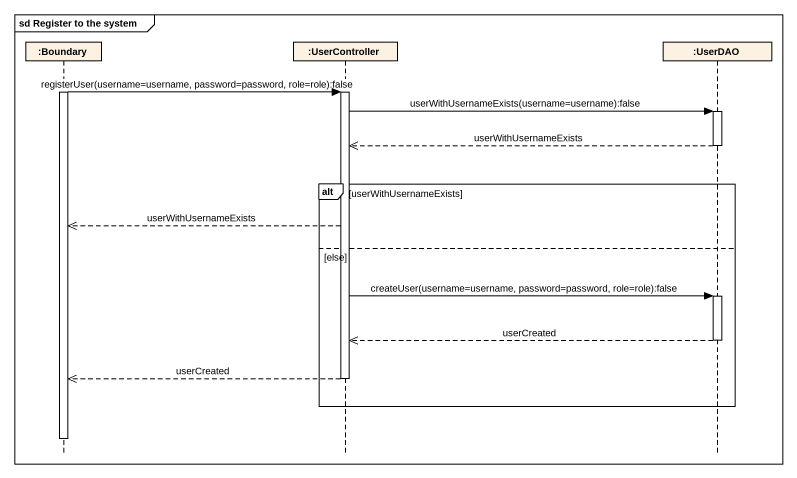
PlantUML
@startuml
mainframe sd Register to the system
hide footbox
participant ":Boundary" as Boundary_
participant ":UserController" as UserController
participant ":UserDAO" as UserDAO

activate Boundary_
Boundary_ -> UserController : registerUser(username=username, password=password, role=role):false
activate UserController
UserController -> UserDAO : userWithUsernameExists(username=username):false
activate UserDAO
UserDAO -->> UserController : userWithUsernameExists
deactivate UserDAO
alt userWithUsernameExists
  UserController -->> Boundary_ : userWithUsernameExists
else else
  UserController -> UserDAO : createUser(username=username, password=password, role=role):false
  activate UserDAO
  UserDAO -->> UserController : userCreated
  deactivate UserDAO
  UserController -->> Boundary_ : userCreated
  deactivate UserController
end
deactivate Boundary_
@enduml
